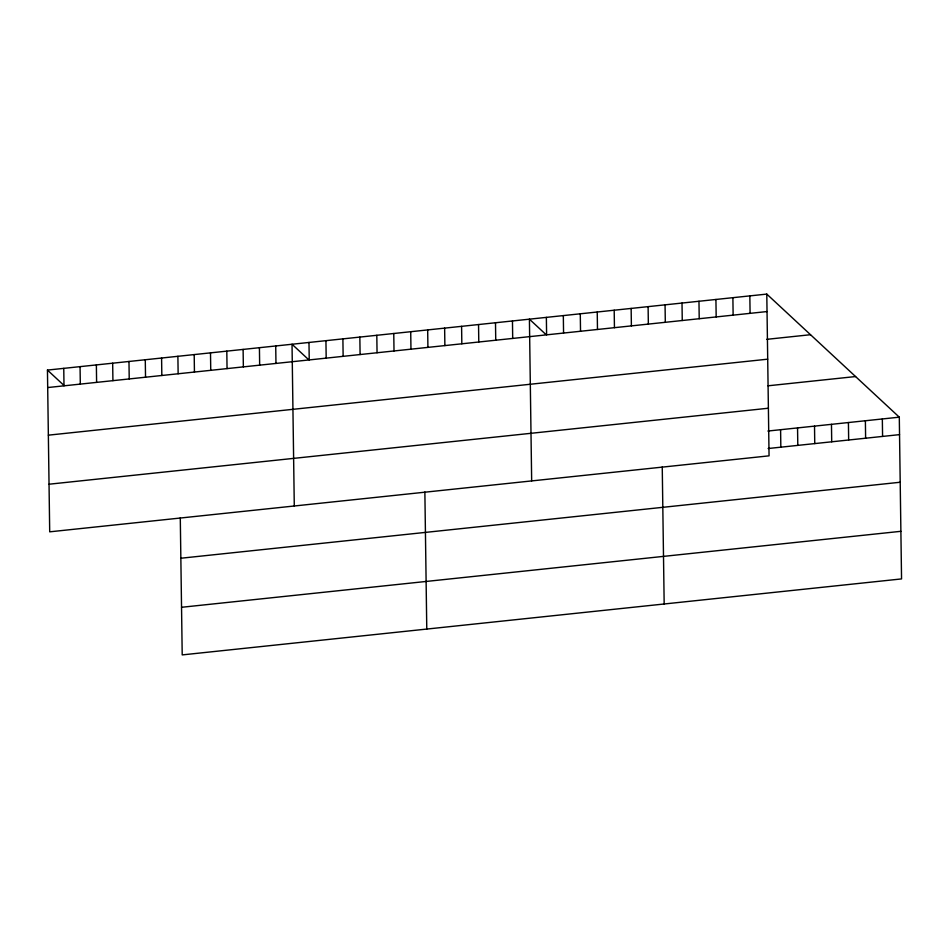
<?xml version="1.0" encoding="UTF-8"?>
<svg xmlns="http://www.w3.org/2000/svg" width="949" height="949" viewBox="0 0 949 949"><rect width="100%" height="100%" fill="white"/><g stroke="black" fill="none" stroke-linecap="round" stroke-linejoin="round"><path stroke-width="1.42" d="M766.792 294.095L769.058 455.84L49.704 531.831L47.45 370.086L766.792 294.095L899.296 417.169L901.55 578.914L182.208 654.905L180.286 517.834M47.699 387.548L767.041 311.557M766.721 339.339L810.517 334.712M48.363 435.164L767.705 359.173M767.966 385.804L855.571 376.551M49.04 484.215L768.393 408.224M767.883 431.048L899.296 417.169M768.121 448.521L899.533 434.63M180.856 558.237L900.198 482.246M181.544 607.289L900.886 531.31M545.805 334.404L529.412 319.172L531.665 480.918M308.425 359.481L292.031 344.25L294.285 505.995M47.45 370.086L63.844 385.306M882.333 418.96L882.582 436.421M865.381 420.751L865.618 438.213M848.418 422.542L848.667 440.004M831.466 424.333L831.715 441.795M814.515 426.125L814.752 443.586M797.551 427.916L797.801 445.378M780.6 429.707L780.837 447.169M749.84 295.886L750.09 313.348M732.889 297.678L733.126 315.139M715.926 299.469L716.175 316.93M698.974 301.26L699.211 318.722M682.011 303.051L682.26 320.513M665.059 304.843L665.308 322.304M662.248 466.932L664.17 603.991M648.108 306.634L648.345 324.095M631.144 308.425L631.393 325.887M614.193 310.216L614.442 327.678M597.241 312.007L597.479 329.469M580.278 313.799L580.527 331.26M563.326 315.59L563.564 333.052M546.363 317.381L546.612 334.843M512.46 320.964L512.697 338.425M495.497 322.755L495.746 340.216M478.545 324.546L478.782 342.008M461.594 326.337L461.831 343.799M444.63 328.129L444.879 345.59M427.679 329.92L427.916 347.381M424.867 491.997L426.777 629.068M410.715 331.711L410.964 349.173M393.764 333.502L394.013 350.964M376.812 335.294L377.05 352.755M359.849 337.085L360.098 354.546M342.897 338.876L343.135 356.338M325.934 340.667L326.183 358.129M308.983 342.459L309.232 359.92M275.72 345.97L275.969 363.431M259.421 347.69L259.658 365.151M243.11 349.41L243.359 366.883M226.811 351.13L227.048 368.603M210.5 352.862L210.749 370.324M194.201 354.582L194.438 372.044M177.89 356.302L178.139 373.764M161.591 358.022L161.828 375.496M145.28 359.742L145.529 377.216M128.981 361.474L129.218 378.936M112.67 363.194L112.919 380.656M96.371 364.914L96.608 382.376M80.06 366.634L80.309 384.108M63.761 368.354L63.998 385.828"/></g></svg>
